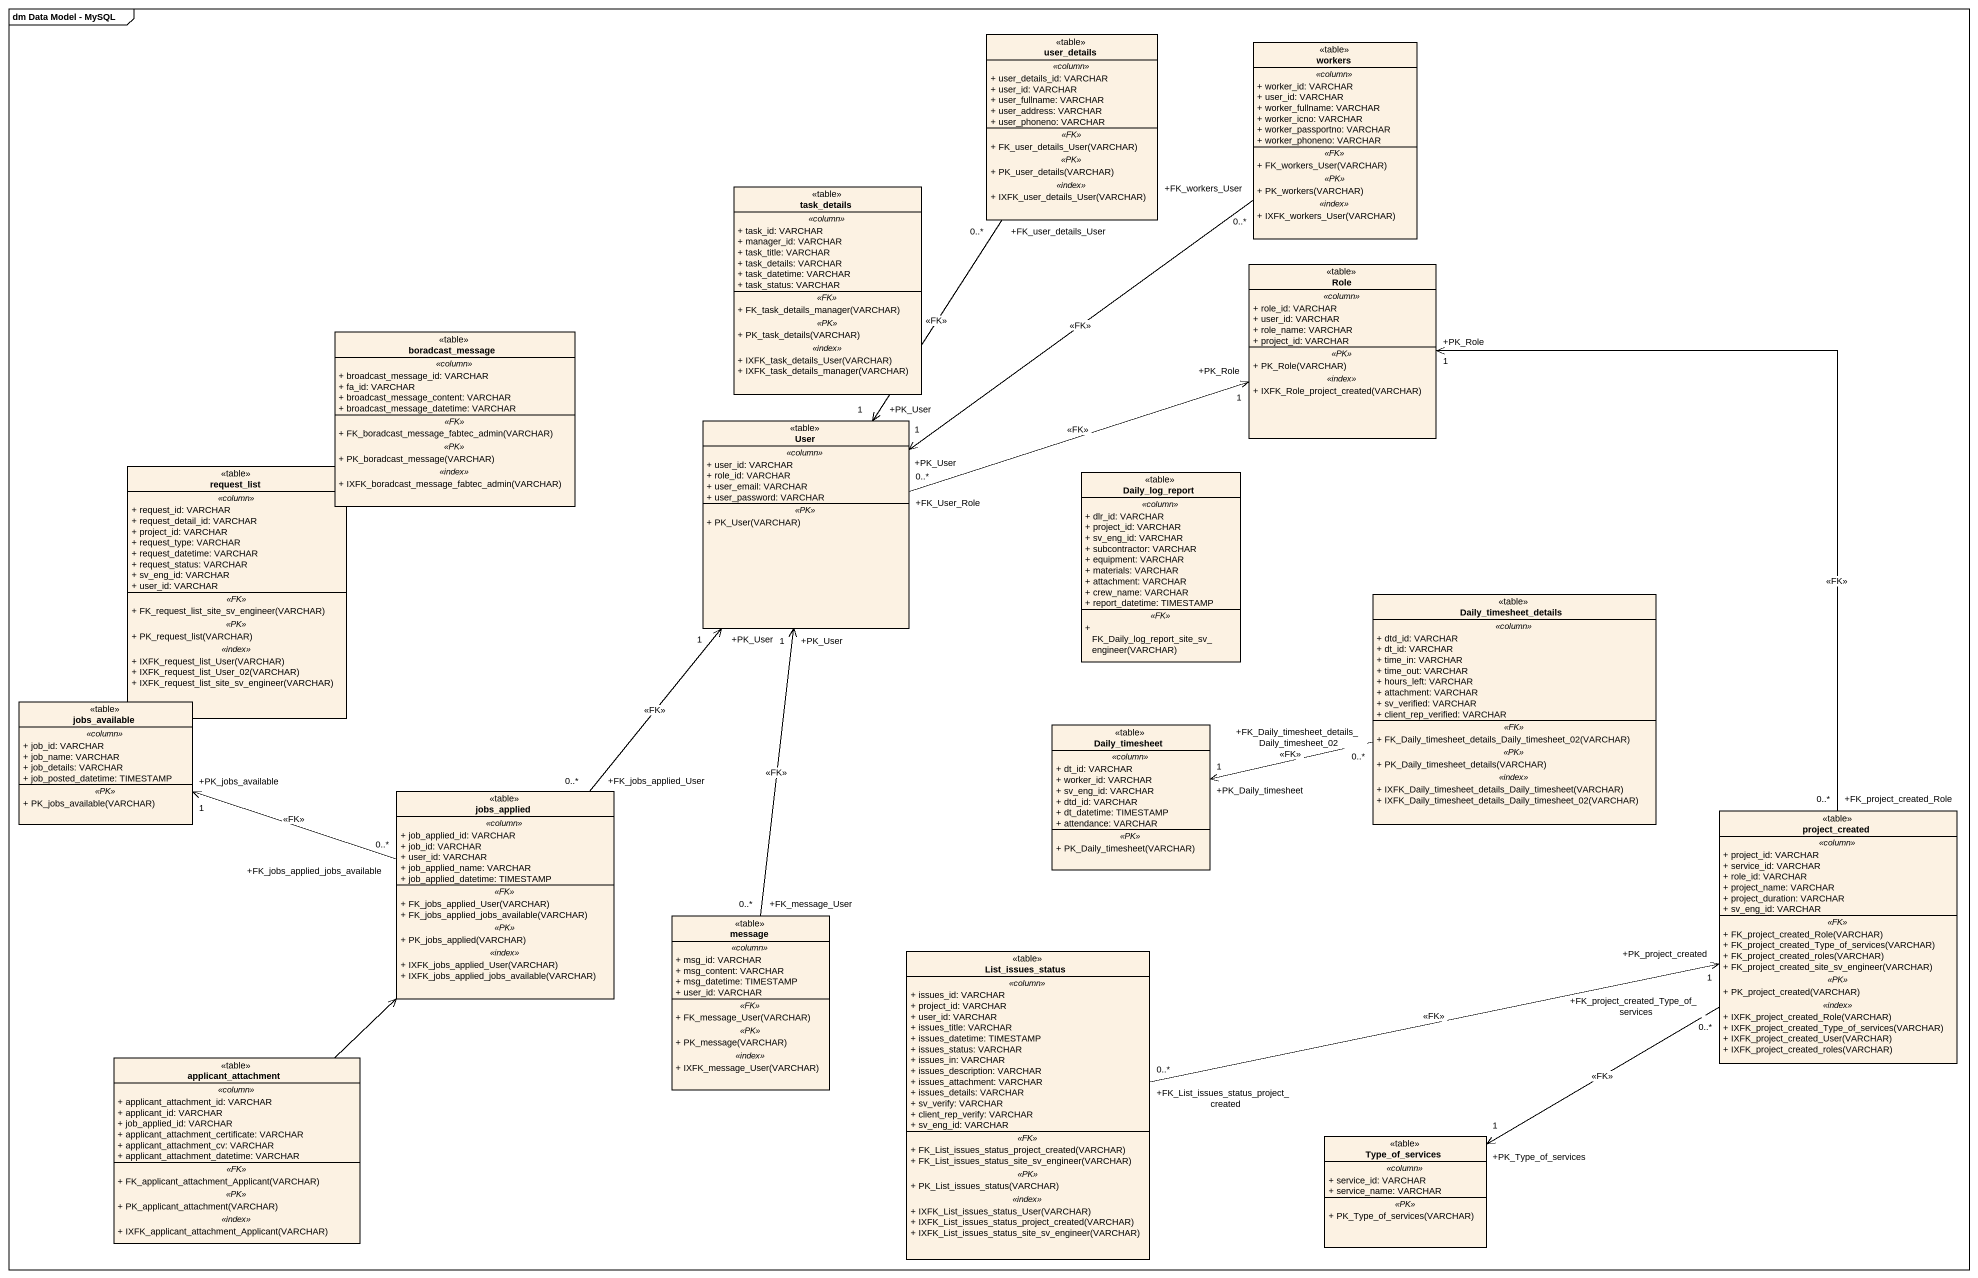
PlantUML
@startuml
mainframe dm Data Model - MySQL
hide circle
hide empty members
skinparam classAttributeIconSize 0
class user_details <<table>> {
  .. <<column>> ..
  + user_details_id: VARCHAR
  + user_id: VARCHAR
  + user_fullname: VARCHAR
  + user_address: VARCHAR
  + user_phoneno: VARCHAR
  .. <<FK>> ..
  + FK_user_details_User(VARCHAR)
  .. <<PK>> ..
  + PK_user_details(VARCHAR)
  .. <<index>> ..
  + IXFK_user_details_User(VARCHAR)
}
class workers <<table>> {
  .. <<column>> ..
  + worker_id: VARCHAR
  + user_id: VARCHAR
  + worker_fullname: VARCHAR
  + worker_icno: VARCHAR
  + worker_passportno: VARCHAR
  + worker_phoneno: VARCHAR
  .. <<FK>> ..
  + FK_workers_User(VARCHAR)
  .. <<PK>> ..
  + PK_workers(VARCHAR)
  .. <<index>> ..
  + IXFK_workers_User(VARCHAR)
}
class task_details <<table>> {
  .. <<column>> ..
  + task_id: VARCHAR
  + manager_id: VARCHAR
  + task_title: VARCHAR
  + task_details: VARCHAR
  + task_datetime: VARCHAR
  + task_status: VARCHAR
  .. <<FK>> ..
  + FK_task_details_manager(VARCHAR)
  .. <<PK>> ..
  + PK_task_details(VARCHAR)
  .. <<index>> ..
  + IXFK_task_details_User(VARCHAR)
  + IXFK_task_details_manager(VARCHAR)
}
class Role <<table>> {
  .. <<column>> ..
  + role_id: VARCHAR
  + user_id: VARCHAR
  + role_name: VARCHAR
  + project_id: VARCHAR
  .. <<PK>> ..
  + PK_Role(VARCHAR)
  .. <<index>> ..
  + IXFK_Role_project_created(VARCHAR)
}
class boradcast_message <<table>> {
  .. <<column>> ..
  + broadcast_message_id: VARCHAR
  + fa_id: VARCHAR
  + broadcast_message_content: VARCHAR
  + broadcast_message_datetime: VARCHAR
  .. <<FK>> ..
  + FK_boradcast_message_fabtec_admin(VARCHAR)
  .. <<PK>> ..
  + PK_boradcast_message(VARCHAR)
  .. <<index>> ..
  + IXFK_boradcast_message_fabtec_admin(VARCHAR)
}
class User <<table>> {
  .. <<column>> ..
  + user_id: VARCHAR
  + role_id: VARCHAR
  + user_email: VARCHAR
  + user_password: VARCHAR
  .. <<PK>> ..
  + PK_User(VARCHAR)
}
class request_list <<table>> {
  .. <<column>> ..
  + request_id: VARCHAR
  + request_detail_id: VARCHAR
  + project_id: VARCHAR
  + request_type: VARCHAR
  + request_datetime: VARCHAR
  + request_status: VARCHAR
  + sv_eng_id: VARCHAR
  + user_id: VARCHAR
  .. <<FK>> ..
  + FK_request_list_site_sv_engineer(VARCHAR)
  .. <<PK>> ..
  + PK_request_list(VARCHAR)
  .. <<index>> ..
  + IXFK_request_list_User(VARCHAR)
  + IXFK_request_list_User_02(VARCHAR)
  + IXFK_request_list_site_sv_engineer(VARCHAR)
}
class Daily_log_report <<table>> {
  .. <<column>> ..
  + dlr_id: VARCHAR
  + project_id: VARCHAR
  + sv_eng_id: VARCHAR
  + subcontractor: VARCHAR
  + equipment: VARCHAR
  + materials: VARCHAR
  + attachment: VARCHAR
  + crew_name: VARCHAR
  + report_datetime: TIMESTAMP
  .. <<FK>> ..
  + FK_Daily_log_report_site_sv_engineer(VARCHAR)
}
class Daily_timesheet_details <<table>> {
  .. <<column>> ..
  + dtd_id: VARCHAR
  + dt_id: VARCHAR
  + time_in: VARCHAR
  + time_out: VARCHAR
  + hours_left: VARCHAR
  + attachment: VARCHAR
  + sv_verified: VARCHAR
  + client_rep_verified: VARCHAR
  .. <<FK>> ..
  + FK_Daily_timesheet_details_Daily_timesheet_02(VARCHAR)
  .. <<PK>> ..
  + PK_Daily_timesheet_details(VARCHAR)
  .. <<index>> ..
  + IXFK_Daily_timesheet_details_Daily_timesheet(VARCHAR)
  + IXFK_Daily_timesheet_details_Daily_timesheet_02(VARCHAR)
}
class jobs_available <<table>> {
  .. <<column>> ..
  + job_id: VARCHAR
  + job_name: VARCHAR
  + job_details: VARCHAR
  + job_posted_datetime: TIMESTAMP
  .. <<PK>> ..
  + PK_jobs_available(VARCHAR)
}
class Daily_timesheet <<table>> {
  .. <<column>> ..
  + dt_id: VARCHAR
  + worker_id: VARCHAR
  + sv_eng_id: VARCHAR
  + dtd_id: VARCHAR
  + dt_datetime: TIMESTAMP
  + attendance: VARCHAR
  .. <<PK>> ..
  + PK_Daily_timesheet(VARCHAR)
}
class jobs_applied <<table>> {
  .. <<column>> ..
  + job_applied_id: VARCHAR
  + job_id: VARCHAR
  + user_id: VARCHAR
  + job_applied_name: VARCHAR
  + job_applied_datetime: TIMESTAMP
  .. <<FK>> ..
  + FK_jobs_applied_User(VARCHAR)
  + FK_jobs_applied_jobs_available(VARCHAR)
  .. <<PK>> ..
  + PK_jobs_applied(VARCHAR)
  .. <<index>> ..
  + IXFK_jobs_applied_User(VARCHAR)
  + IXFK_jobs_applied_jobs_available(VARCHAR)
}
class project_created <<table>> {
  .. <<column>> ..
  + project_id: VARCHAR
  + service_id: VARCHAR
  + role_id: VARCHAR
  + project_name: VARCHAR
  + project_duration: VARCHAR
  + sv_eng_id: VARCHAR
  .. <<FK>> ..
  + FK_project_created_Role(VARCHAR)
  + FK_project_created_Type_of_services(VARCHAR)
  + FK_project_created_roles(VARCHAR)
  + FK_project_created_site_sv_engineer(VARCHAR)
  .. <<PK>> ..
  + PK_project_created(VARCHAR)
  .. <<index>> ..
  + IXFK_project_created_Role(VARCHAR)
  + IXFK_project_created_Type_of_services(VARCHAR)
  + IXFK_project_created_User(VARCHAR)
  + IXFK_project_created_roles(VARCHAR)
}
class message <<table>> {
  .. <<column>> ..
  + msg_id: VARCHAR
  + msg_content: VARCHAR
  + msg_datetime: TIMESTAMP
  + user_id: VARCHAR
  .. <<FK>> ..
  + FK_message_User(VARCHAR)
  .. <<PK>> ..
  + PK_message(VARCHAR)
  .. <<index>> ..
  + IXFK_message_User(VARCHAR)
}
class List_issues_status <<table>> {
  .. <<column>> ..
  + issues_id: VARCHAR
  + project_id: VARCHAR
  + user_id: VARCHAR
  + issues_title: VARCHAR
  + issues_datetime: TIMESTAMP
  + issues_status: VARCHAR
  + issues_in: VARCHAR
  + issues_description: VARCHAR
  + issues_attachment: VARCHAR
  + issues_details: VARCHAR
  + sv_verify: VARCHAR
  + client_rep_verify: VARCHAR
  + sv_eng_id: VARCHAR
  .. <<FK>> ..
  + FK_List_issues_status_project_created(VARCHAR)
  + FK_List_issues_status_site_sv_engineer(VARCHAR)
  .. <<PK>> ..
  + PK_List_issues_status(VARCHAR)
  .. <<index>> ..
  + IXFK_List_issues_status_User(VARCHAR)
  + IXFK_List_issues_status_project_created(VARCHAR)
  + IXFK_List_issues_status_site_sv_engineer(VARCHAR)
}
class applicant_attachment <<table>> {
  .. <<column>> ..
  + applicant_attachment_id: VARCHAR
  + applicant_id: VARCHAR
  + job_applied_id: VARCHAR
  + applicant_attachment_certificate: VARCHAR
  + applicant_attachment_cv: VARCHAR
  + applicant_attachment_datetime: VARCHAR
  .. <<FK>> ..
  + FK_applicant_attachment_Applicant(VARCHAR)
  .. <<PK>> ..
  + PK_applicant_attachment(VARCHAR)
  .. <<index>> ..
  + IXFK_applicant_attachment_Applicant(VARCHAR)
}
class Type_of_services <<table>> {
  .. <<column>> ..
  + service_id: VARCHAR
  + service_name: VARCHAR
  .. <<PK>> ..
  + PK_Type_of_services(VARCHAR)
}
user_details "+FK_user_details_User\n0..*" --> "+PK_User\n1" User : <<FK>>
workers "+FK_workers_User\n0..*" --> "+PK_User\n1" User : <<FK>>
User "+FK_User_Role\n0..*" -right-> "+PK_Role\n1" Role : <<FK>>
Daily_timesheet_details "+FK_Daily_timesheet_details_Daily_timesheet_02\n0..*" -left-> "+PK_Daily_timesheet\n1" Daily_timesheet : <<FK>>
jobs_applied "+FK_jobs_applied_User\n0..*" -up-> "+PK_User\n1" User : <<FK>>
jobs_applied "+FK_jobs_applied_jobs_available\n0..*" -left-> "+PK_jobs_available\n1" jobs_available : <<FK>>
project_created "+FK_project_created_Role\n0..*" -up-> "+PK_Role\n1" Role : <<FK>>
project_created "+FK_project_created_Type_of_services\n0..*" -left-> "+PK_Type_of_services\n1" Type_of_services : <<FK>>
message "+FK_message_User\n0..*" -up-> "+PK_User\n1" User : <<FK>>
List_issues_status "+FK_List_issues_status_project_created\n0..*" -right-> "+PK_project_created\n1" project_created : <<FK>>
applicant_attachment -up-> jobs_applied
@enduml
